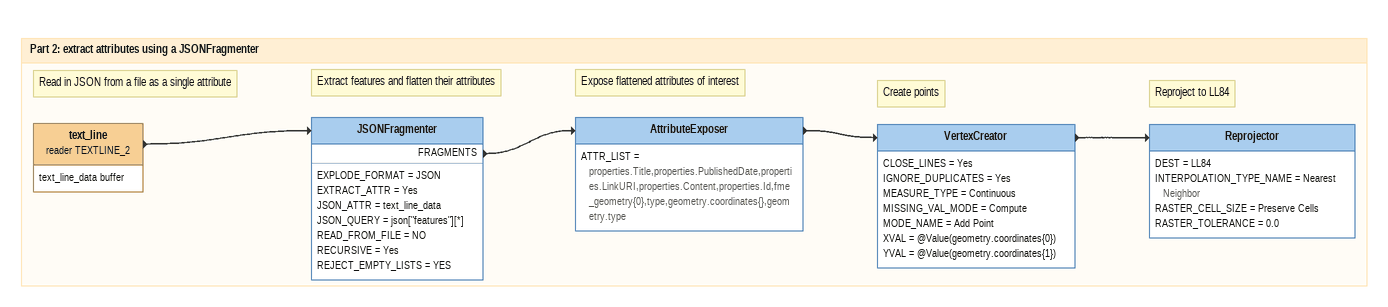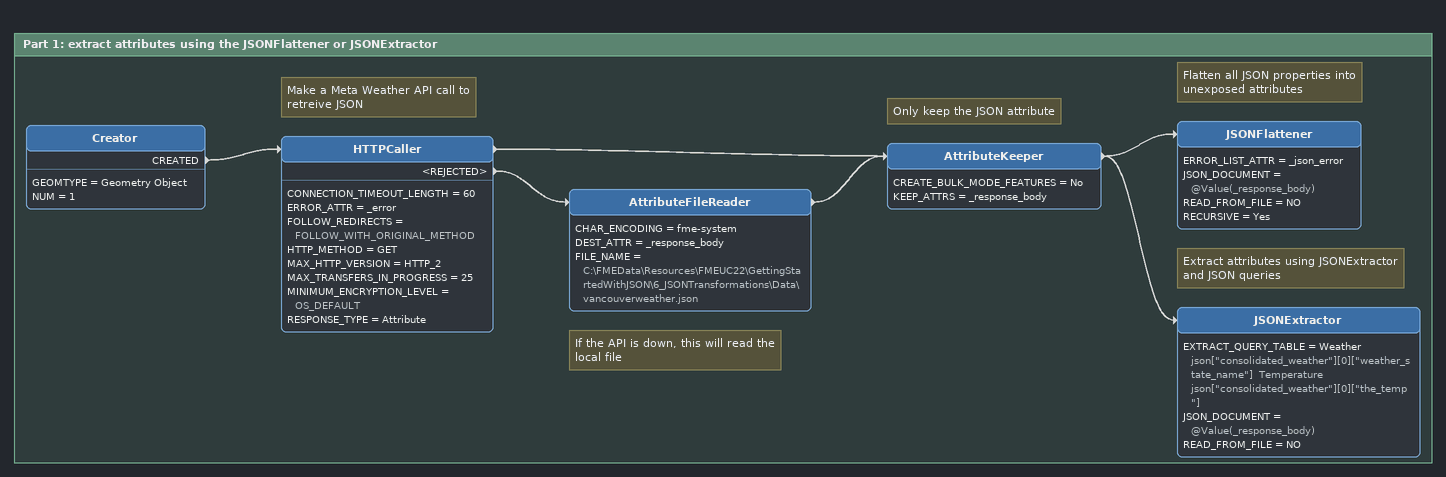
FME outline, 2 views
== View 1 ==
Bookmark: Part 2: extract attributes using a JSONFragmenter
Note: Read in JSON from a file as a single attribute
text_line (reader TEXTLINE_2)
    attributes: text_line_data buffer
    -> JSONFragmenter
Note: Extract features and flatten their attributes
JSONFragmenter
    EXPLODE_FORMAT = JSON
    EXTRACT_ATTR = Yes
    JSON_ATTR = text_line_data
    JSON_QUERY = json["features"][*]
    READ_FROM_FILE = NO
    RECURSIVE = Yes
    REJECT_EMPTY_LISTS = YES
    FRAGMENTS -> AttributeExposer
Note: Expose flattened attributes of interest
AttributeExposer
    ATTR_LIST = properties.Title,properties.PublishedDate,properties.LinkURI,properties.Content,properties.Id,fme_geometry{0},type,geometry.coordinates{},geometry.type
    -> VertexCreator
Note: Create points
VertexCreator
    CLOSE_LINES = Yes
    IGNORE_DUPLICATES = Yes
    MEASURE_TYPE = Continuous
    MISSING_VAL_MODE = Compute
    MODE_NAME = Add Point
    XVAL = @Value(geometry.coordinates{0})
    YVAL = @Value(geometry.coordinates{1})
    -> Reprojector
Note: Reproject to LL84
Reprojector
    DEST = LL84
    INTERPOLATION_TYPE_NAME = Nearest Neighbor
    RASTER_CELL_SIZE = Preserve Cells
    RASTER_TOLERANCE = 0.0

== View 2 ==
Bookmark: Part 1: extract attributes using the JSONFlattener or JSONExtractor
Creator
    GEOMTYPE = Geometry Object
    NUM = 1
    CREATED -> HTTPCaller
Note: Make a Meta Weather API call to retreive JSON
HTTPCaller
    CONNECTION_TIMEOUT_LENGTH = 60
    ERROR_ATTR = _error
    FOLLOW_REDIRECTS = FOLLOW_WITH_ORIGINAL_METHOD
    HTTP_METHOD = GET
    MAX_HTTP_VERSION = HTTP_2
    MAX_TRANSFERS_IN_PROGRESS = 25
    MINIMUM_ENCRYPTION_LEVEL = OS_DEFAULT
    RESPONSE_TYPE = Attribute
    -> AttributeKeeper
    <REJECTED> -> AttributeFileReader
Note: If the API is down, this will read the local file
AttributeFileReader
    CHAR_ENCODING = fme-system
    DEST_ATTR = _response_body
    FILE_NAME = C:\FMEData\Resources\FMEUC22\GettingStartedWithJSON\6_JSONTransformations\Data\vancouverweather.json
    -> AttributeKeeper
Note: Only keep the JSON attribute
AttributeKeeper
    CREATE_BULK_MODE_FEATURES = No
    KEEP_ATTRS = _response_body
    -> JSONFlattener
    -> JSONExtractor
Note: Flatten all JSON properties into unexposed attributes
JSONFlattener
    ERROR_LIST_ATTR = _json_error
    JSON_DOCUMENT = @Value(_response_body)
    READ_FROM_FILE = NO
    RECURSIVE = Yes
Note: Extract attributes using JSONExtractor and JSON queries
JSONExtractor
    EXTRACT_QUERY_TABLE = Weather json["consolidated_weather"][0]["weather_state_name"]  Temperature json["consolidated_weather"][0]["the_temp"]
    JSON_DOCUMENT = @Value(_response_body)
    READ_FROM_FILE = NO
